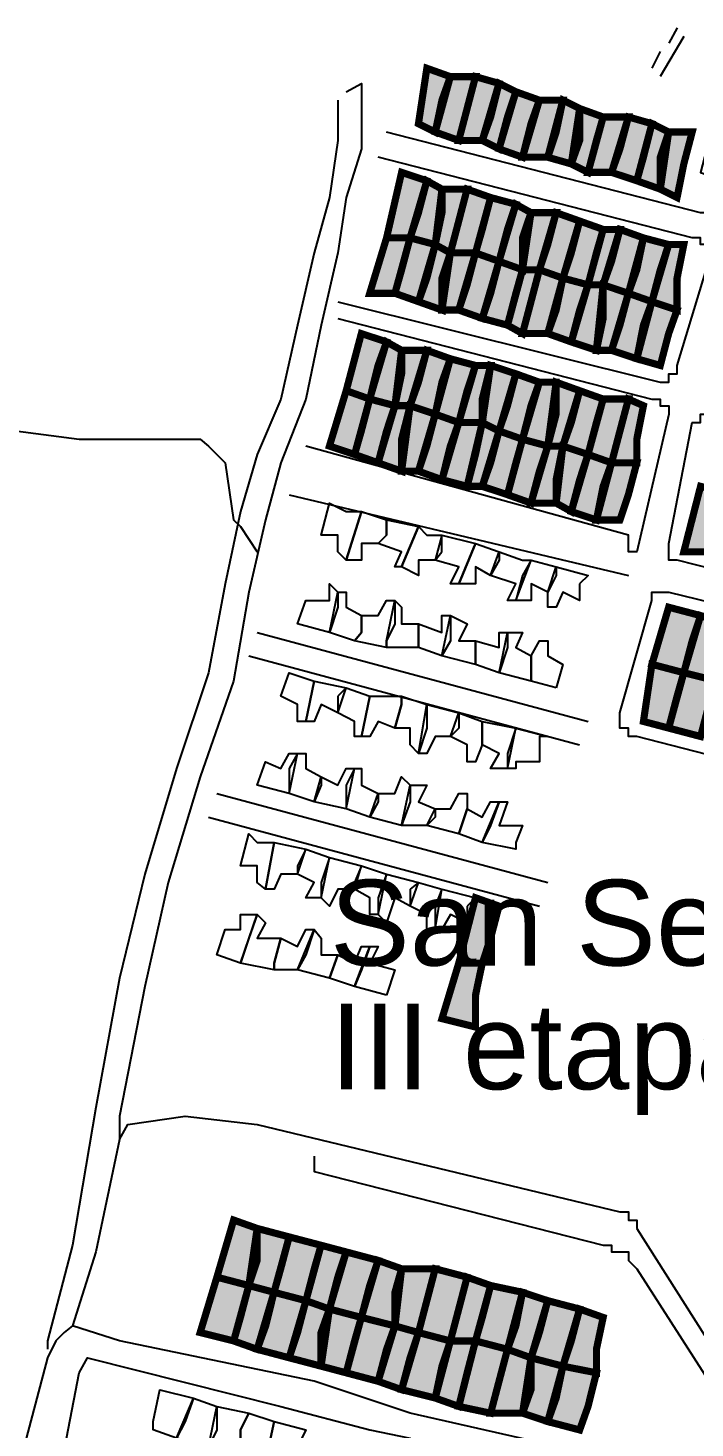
# Model space of a CAD drawing. Header units: millimetres. Extents: x -3588 to 75209, y -3737 to 38254.
# Drawn here: x 27962.2 to 28074.4, y 19218.1 to 19453.5 of the extents above; entities that cross this region are included whole.
import ezdxf

# ---------------------------------------------------------------- set-up
doc = ezdxf.new("R2010")
doc.units = ezdxf.units.MM
for name, color, linetype in [('H', 250, 'Continuous'), ('P', 253, 'Continuous'), ('T', 7, 'Continuous')]:
    doc.layers.add(name, color=color, linetype=linetype)

msp = doc.modelspace()

# ---------------------------------------------------------------- hatches: boundary and pattern name
at = {"layer": 'H', "linetype": 'Continuous'}
for points in [[(28033.525, 19445.314), (28030.692, 19435.711), (28027.875, 19437.12), (28029.284, 19446.722), (28033.525, 19445.314), (28033.525, 19445.314)], [(28037.461, 19445.314), (28034.645, 19434.591), (28030.692, 19435.711), (28033.525, 19445.314), (28037.461, 19445.314), (28037.461, 19445.314)], [(28041.414, 19443.905), (28038.886, 19434.591), (28034.645, 19434.591), (28037.461, 19445.314), (28041.414, 19443.905), (28041.414, 19443.905)], [(28044.247, 19442.481), (28041.414, 19433.167), (28038.886, 19434.591), (28041.414, 19443.905), (28044.247, 19442.481), (28044.247, 19442.481)], [(28048.2, 19441.361), (28045.655, 19431.759), (28041.414, 19433.167), (28044.247, 19442.481), (28048.2, 19441.361), (28048.2, 19441.361)], [(28052.425, 19441.361), (28049.608, 19431.759), (28045.655, 19431.759), (28048.2, 19441.361), (28052.425, 19441.361), (28052.425, 19441.361)], [(28054.97, 19439.952), (28053.849, 19430.35), (28049.608, 19431.759), (28052.425, 19441.361), (28054.97, 19439.952), (28054.97, 19439.952)], [(28059.21, 19438.528), (28056.378, 19428.942), (28053.849, 19430.35), (28054.97, 19439.952), (28059.21, 19438.528), (28059.21, 19438.528)], [(28063.163, 19438.528), (28060.619, 19428.942), (28056.378, 19428.942), (28059.21, 19438.528), (28063.163, 19438.528), (28063.163, 19438.528)], [(28067.388, 19437.12), (28064.572, 19427.806), (28060.619, 19428.942), (28063.163, 19438.528), (28067.388, 19437.12), (28067.388, 19437.12)], [(28069.933, 19435.711), (28068.525, 19426.397), (28064.572, 19427.806), (28067.388, 19437.12), (28069.933, 19435.711), (28069.933, 19435.711)], [(28074.174, 19435.711), (28071.341, 19424.989), (28068.525, 19426.397), (28069.933, 19435.711), (28074.174, 19435.711), (28074.174, 19435.711)], [(28029.284, 19427.806), (28026.739, 19418.203), (28022.514, 19418.203), (28025.331, 19428.942), (28029.284, 19427.806), (28029.284, 19427.806)], [(28032.1, 19426.397), (28030.692, 19416.795), (28026.739, 19418.203), (28029.284, 19427.806), (28032.1, 19426.397), (28032.1, 19426.397)], [(28036.053, 19426.397), (28033.525, 19415.387), (28030.692, 19416.795), (28032.1, 19426.397), (28036.053, 19426.397), (28036.053, 19426.397)], [(28040.294, 19424.989), (28037.461, 19415.387), (28033.525, 19415.387), (28036.053, 19426.397), (28040.294, 19424.989), (28040.294, 19424.989)], [(28044.247, 19423.581), (28041.414, 19414.266), (28037.461, 19415.387), (28040.294, 19424.989), (28044.247, 19423.581), (28044.247, 19423.581)], [(28047.064, 19422.156), (28045.655, 19412.842), (28041.414, 19414.266), (28044.247, 19423.581), (28047.064, 19422.156), (28047.064, 19422.156)], [(28051.017, 19422.156), (28048.2, 19412.842), (28045.655, 19412.842), (28047.064, 19422.156), (28051.017, 19422.156), (28051.017, 19422.156)], [(28054.97, 19421.036), (28052.425, 19411.434), (28048.2, 19412.842), (28051.017, 19422.156), (28054.97, 19421.036), (28054.97, 19421.036)], [(28059.21, 19419.628), (28056.378, 19410.025), (28052.425, 19411.434), (28054.97, 19421.036), (28059.21, 19419.628), (28059.21, 19419.628)], [(28061.739, 19419.628), (28059.21, 19410.025), (28056.378, 19410.025), (28059.21, 19419.628), (28061.739, 19419.628), (28061.739, 19419.628)], [(28065.98, 19418.203), (28063.163, 19408.617), (28059.21, 19410.025), (28061.739, 19419.628), (28065.98, 19418.203), (28065.98, 19418.203)], [(28026.739, 19418.203), (28023.922, 19408.617), (28019.969, 19408.617), (28022.514, 19418.203), (28026.739, 19418.203), (28026.739, 19418.203)], [(28030.692, 19416.795), (28027.875, 19407.481), (28023.922, 19408.617), (28026.739, 19418.203), (28030.692, 19416.795), (28030.692, 19416.795)], [(28033.525, 19415.387), (28032.1, 19406.073), (28027.875, 19407.481), (28030.692, 19416.795), (28033.525, 19415.387), (28033.525, 19415.387)], [(28069.933, 19416.795), (28067.388, 19407.481), (28063.163, 19408.617), (28065.98, 19418.203), (28069.933, 19416.795), (28069.933, 19416.795)], [(28072.75, 19416.795), (28071.341, 19406.073), (28067.388, 19407.481), (28069.933, 19416.795), (28072.75, 19416.795), (28072.75, 19416.795)], [(28037.461, 19415.387), (28034.645, 19406.073), (28032.1, 19406.073), (28033.525, 19415.387), (28037.461, 19415.387), (28037.461, 19415.387)], [(28041.414, 19414.266), (28038.886, 19404.664), (28034.645, 19406.073), (28037.461, 19415.387), (28041.414, 19414.266), (28041.414, 19414.266)], [(28045.655, 19412.842), (28042.839, 19403.256), (28038.886, 19404.664), (28041.414, 19414.266), (28045.655, 19412.842), (28045.655, 19412.842)], [(28048.2, 19412.842), (28045.655, 19401.832), (28042.839, 19403.256), (28045.655, 19412.842), (28048.2, 19412.842), (28048.2, 19412.842)], [(28052.425, 19411.434), (28049.608, 19401.832), (28045.655, 19401.832), (28048.2, 19412.842), (28052.425, 19411.434), (28052.425, 19411.434)], [(28056.378, 19410.025), (28053.849, 19400.711), (28049.608, 19401.832), (28052.425, 19411.434), (28056.378, 19410.025), (28056.378, 19410.025)], [(28059.21, 19410.025), (28057.786, 19399.303), (28053.849, 19400.711), (28056.378, 19410.025), (28059.21, 19410.025), (28059.21, 19410.025)], [(28063.163, 19408.617), (28060.619, 19399.303), (28057.786, 19399.303), (28059.21, 19410.025), (28063.163, 19408.617), (28063.163, 19408.617)], [(28067.388, 19407.481), (28064.572, 19397.879), (28060.619, 19399.303), (28063.163, 19408.617), (28067.388, 19407.481), (28067.388, 19407.481)], [(28071.341, 19406.073), (28068.525, 19396.47), (28064.572, 19397.879), (28067.388, 19407.481), (28071.341, 19406.073), (28071.341, 19406.073)], [(28022.514, 19400.711), (28019.969, 19391.109), (28015.728, 19392.517), (28018.561, 19401.832), (28022.514, 19400.711), (28022.514, 19400.711)], [(28025.331, 19399.303), (28023.922, 19389.701), (28019.969, 19391.109), (28022.514, 19400.711), (28025.331, 19399.303), (28025.331, 19399.303)], [(28029.284, 19399.303), (28026.739, 19389.701), (28023.922, 19389.701), (28025.331, 19399.303), (28029.284, 19399.303), (28029.284, 19399.303)], [(28033.525, 19397.879), (28030.692, 19388.292), (28026.739, 19389.701), (28029.284, 19399.303), (28033.525, 19397.879), (28033.525, 19397.879)], [(28037.461, 19396.47), (28034.645, 19387.156), (28030.692, 19388.292), (28033.525, 19397.879), (28037.461, 19396.47), (28037.461, 19396.47)], [(28040.294, 19396.47), (28038.886, 19387.156), (28034.645, 19387.156), (28037.461, 19396.47), (28040.294, 19396.47), (28040.294, 19396.47)], [(28044.247, 19395.062), (28041.414, 19385.748), (28038.886, 19387.156), (28040.294, 19396.47), (28044.247, 19395.062), (28044.247, 19395.062)], [(28048.2, 19393.942), (28045.655, 19384.34), (28041.414, 19385.748), (28044.247, 19395.062), (28048.2, 19393.942), (28048.2, 19393.942)], [(28051.017, 19393.942), (28049.608, 19382.931), (28045.655, 19384.34), (28048.2, 19393.942), (28051.017, 19393.942), (28051.017, 19393.942)], [(28054.97, 19392.517), (28052.425, 19382.931), (28049.608, 19382.931), (28051.017, 19393.942), (28054.97, 19392.517), (28054.97, 19392.517)], [(28019.969, 19391.109), (28017.137, 19381.507), (28013.2, 19382.931), (28015.728, 19392.517), (28019.969, 19391.109), (28019.969, 19391.109)], [(28023.922, 19389.701), (28021.09, 19380.387), (28017.137, 19381.507), (28019.969, 19391.109), (28023.922, 19389.701), (28023.922, 19389.701)], [(28059.21, 19391.109), (28056.378, 19381.507), (28052.425, 19382.931), (28054.97, 19392.517), (28059.21, 19391.109), (28059.21, 19391.109)], [(28063.163, 19391.109), (28060.619, 19380.387), (28056.378, 19381.507), (28059.21, 19391.109), (28063.163, 19391.109), (28063.163, 19391.109)], [(28065.98, 19389.701), (28064.572, 19380.387), (28060.619, 19380.387), (28063.163, 19391.109), (28065.98, 19389.701), (28065.98, 19389.701)], [(28026.739, 19389.701), (28025.331, 19378.978), (28021.09, 19380.387), (28023.922, 19389.701), (28026.739, 19389.701), (28026.739, 19389.701)], [(28030.692, 19388.292), (28027.875, 19378.978), (28025.331, 19378.978), (28026.739, 19389.701), (28030.692, 19388.292), (28030.692, 19388.292)], [(28034.645, 19387.156), (28032.1, 19377.554), (28027.875, 19378.978), (28030.692, 19388.292), (28034.645, 19387.156), (28034.645, 19387.156)], [(28038.886, 19387.156), (28036.053, 19376.146), (28032.1, 19377.554), (28034.645, 19387.156), (28038.886, 19387.156), (28038.886, 19387.156)], [(28041.414, 19385.748), (28038.886, 19376.146), (28036.053, 19376.146), (28038.886, 19387.156), (28041.414, 19385.748), (28041.414, 19385.748)], [(28045.655, 19384.34), (28042.839, 19374.737), (28038.886, 19376.146), (28041.414, 19385.748), (28045.655, 19384.34), (28045.655, 19384.34)], [(28049.608, 19382.931), (28047.064, 19373.617), (28042.839, 19374.737), (28045.655, 19384.34), (28049.608, 19382.931), (28049.608, 19382.931)], [(28052.425, 19382.931), (28051.017, 19373.617), (28047.064, 19373.617), (28049.608, 19382.931), (28052.425, 19382.931), (28052.425, 19382.931)], [(28056.378, 19381.507), (28053.849, 19372.193), (28051.017, 19373.617), (28052.425, 19382.931), (28056.378, 19381.507), (28056.378, 19381.507)], [(28060.619, 19380.387), (28057.786, 19370.784), (28053.849, 19372.193), (28056.378, 19381.507), (28060.619, 19380.387), (28060.619, 19380.387)], [(28064.572, 19380.387), (28061.739, 19370.784), (28057.786, 19370.784), (28060.619, 19380.387), (28064.572, 19380.387), (28064.572, 19380.387)], [(28080.944, 19374.737), (28078.111, 19365.423), (28072.75, 19365.423), (28075.294, 19376.146), (28080.944, 19374.737), (28080.944, 19374.737)], [(28075.294, 19354.413), (28072.75, 19345.098), (28067.388, 19346.507), (28069.933, 19355.821), (28075.294, 19354.413), (28075.294, 19354.413)], [(28079.535, 19353.292), (28078.111, 19343.69), (28072.75, 19345.098), (28075.294, 19354.413), (28079.535, 19353.292), (28079.535, 19353.292)], [(28072.75, 19345.098), (28069.933, 19335.496), (28065.98, 19336.905), (28067.388, 19346.507), (28072.75, 19345.098), (28072.75, 19345.098)], [(28078.111, 19343.69), (28075.294, 19334.088), (28069.933, 19335.496), (28072.75, 19345.098), (28078.111, 19343.69), (28078.111, 19343.69)], [(28041.414, 19305.857), (28038.886, 19296.255), (28034.645, 19296.255), (28037.461, 19306.994), (28041.414, 19305.857), (28041.414, 19305.857)], [(28038.886, 19296.255), (28037.461, 19285.533), (28032.1, 19286.669), (28034.645, 19296.255), (28038.886, 19296.255), (28038.886, 19296.255)], [(28000.765, 19251.669), (27999.645, 19242.067), (27993.995, 19243.475), (27996.812, 19252.789), (28000.765, 19251.669), (28000.765, 19251.669)], [(28006.414, 19250.244), (28003.598, 19240.658), (27999.645, 19242.067), (28000.765, 19251.669), (28006.414, 19250.244), (28006.414, 19250.244)], [(28011.775, 19248.836), (28008.959, 19239.234), (28003.598, 19240.658), (28006.414, 19250.244), (28011.775, 19248.836), (28011.775, 19248.836)], [(28015.728, 19247.428), (28013.2, 19238.114), (28008.959, 19239.234), (28011.775, 19248.836), (28015.728, 19247.428), (28015.728, 19247.428)], [(28021.09, 19246.019), (28018.561, 19236.705), (28013.2, 19238.114), (28015.728, 19247.428), (28021.09, 19246.019), (28021.09, 19246.019)], [(28025.331, 19244.883), (28023.922, 19235.281), (28018.561, 19236.705), (28021.09, 19246.019), (28025.331, 19244.883), (28025.331, 19244.883)], [(28030.692, 19244.883), (28027.875, 19233.873), (28023.922, 19235.281), (28025.331, 19244.883), (28030.692, 19244.883), (28030.692, 19244.883)], [(28036.053, 19243.475), (28033.525, 19232.464), (28027.875, 19233.873), (28030.692, 19244.883), (28036.053, 19243.475), (28036.053, 19243.475)], [(27999.645, 19242.067), (27996.812, 19232.464), (27991.451, 19233.873), (27993.995, 19243.475), (27999.645, 19242.067), (27999.645, 19242.067)], [(28003.598, 19240.658), (28000.765, 19231.344), (27996.812, 19232.464), (27999.645, 19242.067), (28003.598, 19240.658), (28003.598, 19240.658)], [(28040.294, 19242.067), (28037.461, 19232.464), (28033.525, 19232.464), (28036.053, 19243.475), (28040.294, 19242.067), (28040.294, 19242.067)], [(28045.655, 19240.658), (28042.839, 19231.344), (28037.461, 19232.464), (28040.294, 19242.067), (28045.655, 19240.658), (28045.655, 19240.658)], [(28008.959, 19239.234), (28006.414, 19229.92), (28000.765, 19231.344), (28003.598, 19240.658), (28008.959, 19239.234), (28008.959, 19239.234)], [(28049.608, 19239.234), (28047.064, 19229.92), (28042.839, 19231.344), (28045.655, 19240.658), (28049.608, 19239.234), (28049.608, 19239.234)], [(28013.2, 19238.114), (28011.775, 19228.511), (28006.414, 19229.92), (28008.959, 19239.234), (28013.2, 19238.114), (28013.2, 19238.114)], [(28018.561, 19236.705), (28015.728, 19227.103), (28011.775, 19228.511), (28013.2, 19238.114), (28018.561, 19236.705), (28018.561, 19236.705)], [(28054.97, 19238.114), (28052.425, 19228.511), (28047.064, 19229.92), (28049.608, 19239.234), (28054.97, 19238.114), (28054.97, 19238.114)], [(28059.21, 19236.705), (28057.786, 19227.103), (28052.425, 19228.511), (28054.97, 19238.114), (28059.21, 19236.705), (28059.21, 19236.705)], [(28023.922, 19235.281), (28021.09, 19225.695), (28015.728, 19227.103), (28018.561, 19236.705), (28023.922, 19235.281), (28023.922, 19235.281)], [(28027.875, 19233.873), (28025.331, 19224.558), (28021.09, 19225.695), (28023.922, 19235.281), (28027.875, 19233.873), (28027.875, 19233.873)], [(28033.525, 19232.464), (28030.692, 19223.15), (28025.331, 19224.558), (28027.875, 19233.873), (28033.525, 19232.464), (28033.525, 19232.464)], [(28037.461, 19232.464), (28034.645, 19221.742), (28030.692, 19223.15), (28033.525, 19232.464), (28037.461, 19232.464), (28037.461, 19232.464)], [(28042.839, 19231.344), (28040.294, 19220.333), (28034.645, 19221.742), (28037.461, 19232.464), (28042.839, 19231.344), (28042.839, 19231.344)], [(28047.064, 19229.92), (28045.655, 19220.333), (28040.294, 19220.333), (28042.839, 19231.344), (28047.064, 19229.92), (28047.064, 19229.92)], [(28052.425, 19228.511), (28049.608, 19218.909), (28045.655, 19220.333), (28047.064, 19229.92), (28052.425, 19228.511), (28052.425, 19228.511)], [(28057.786, 19227.103), (28054.97, 19217.789), (28049.608, 19218.909), (28052.425, 19228.511), (28057.786, 19227.103), (28057.786, 19227.103)]]:
    msp.add_hatch(color=256, dxfattribs=at).paths.add_polyline_path(points)

# ---------------------------------------------------------------- linework, layer by layer
at = {"layer": 'P'}
for points in [[(28072.478, 19452.083), (28068.525, 19445.314)], [(28071.341, 19453.492), (28069.933, 19450.963)], [(28068.525, 19449.539), (28067.116, 19446.722)], [(28015.728, 19442.769), (28018.273, 19444.177), (28018.273, 19439.952), (28018.273, 19433.167), (28015.728, 19424.989), (28014.32, 19415.675), (28011.503, 19403.528), (28008.959, 19391.109), (28004.718, 19380.387), (28002.189, 19370.784), (27999.357, 19358.654), (27996.812, 19343.69), (27991.179, 19327.59), (27985.817, 19309.81), (27981.865, 19292.318), (27977.624, 19270.569), (27977.624, 19266.616)], [(28014.32, 19441.361), (28014.32, 19439.952), (28014.32, 19434.591), (28012.912, 19424.989), (28010.367, 19415.675), (28007.551, 19403.528), (28004.718, 19391.109), (28000.765, 19381.795), (27997.948, 19372.193), (27995.404, 19360.062), (27992.587, 19345.098), (27987.226, 19329.015), (27981.865, 19311.219), (27977.624, 19293.727), (27973.671, 19271.993), (27969.718, 19248.836), (27965.493, 19232.752), (27965.493, 19231.344)], [(28076.703, 19434.591), (28075.294, 19429.214), (28079.247, 19427.806), (28079.247, 19424.989), (28079.247, 19423.853), (28078.111, 19423.853), (28078.111, 19422.444), (28076.703, 19422.444), (28075.294, 19422.444), (28022.514, 19436)], [(28014.32, 19407.481), (28068.525, 19393.942), (28069.933, 19393.942), (28069.933, 19395.35), (28071.341, 19395.35), (28071.341, 19396.758), (28076.703, 19414.266), (28076.703, 19415.675), (28076.703, 19417.083), (28075.294, 19417.083), (28075.294, 19418.203), (28073.886, 19418.203), (28021.09, 19431.759)], [(28014.32, 19404.664), (28067.116, 19391.109), (28068.525, 19391.109), (28068.525, 19389.989), (28069.933, 19389.989), (28069.933, 19388.565), (28064.572, 19365.423), (28063.163, 19365.423), (28063.163, 19366.831), (28063.163, 19368.24), (28008.959, 19383.203)], [(28183.687, 19335.784), (28182.279, 19335.784), (28071.341, 19364.015), (28069.933, 19364.015), (28069.933, 19365.423), (28069.933, 19366.831), (28073.886, 19387.156), (28075.294, 19387.156), (28075.294, 19388.565), (28076.703, 19388.565), (28078.111, 19388.565), (28189.065, 19361.47), (28189.065, 19360.062), (28190.473, 19360.062), (28191.881, 19358.654), (28191.881, 19357.229), (28186.52, 19338.329), (28186.52, 19336.905), (28185.112, 19336.905), (28185.112, 19335.784), (28183.687, 19335.784)], [(27947.985, 19387.156), (27960.116, 19385.748), (27970.854, 19384.34), (27991.179, 19384.34), (27992.587, 19383.203), (27995.404, 19380.387), (27996.812, 19370.784), (27997.948, 19369.664), (28000.765, 19365.423)], [(28006.142, 19375.025), (28063.163, 19361.47)], [(28015.728, 19372.193), (28018.273, 19372.193), (28015.728, 19364.015), (28014.32, 19365.423), (28014.32, 19368.24), (28011.503, 19368.24), (28012.912, 19373.617), (28015.728, 19372.193)], [(28022.514, 19368.24), (28021.09, 19366.831), (28018.273, 19366.831), (28018.273, 19364.015), (28015.728, 19364.015), (28018.273, 19372.193), (28022.514, 19370.784), (28022.514, 19368.24)], [(28022.514, 19368.24), (28022.514, 19370.784), (28027.875, 19369.664), (28025.043, 19362.879), (28023.922, 19362.879), (28025.043, 19365.423), (28021.09, 19366.831), (28022.514, 19368.24)], [(28029.284, 19368.24), (28031.828, 19368.24), (28030.692, 19364.015), (28027.875, 19364.015), (28027.875, 19361.47), (28025.043, 19362.879), (28027.875, 19369.664), (28029.284, 19368.24)], [(28031.828, 19365.423), (28031.828, 19368.24), (28037.461, 19366.831), (28034.645, 19360.062), (28033.236, 19360.062), (28034.645, 19362.879), (28030.692, 19364.015), (28031.828, 19365.423)], [(28041.414, 19364.015), (28040.006, 19361.47), (28037.461, 19362.879), (28037.461, 19360.062), (28034.645, 19360.062), (28037.461, 19366.831), (28041.414, 19365.423), (28041.414, 19364.015)], [(28045.367, 19361.47), (28044.247, 19357.229), (28042.839, 19357.229), (28044.247, 19360.062), (28040.006, 19361.47), (28041.414, 19365.423), (28045.367, 19364.015), (28046.792, 19364.015), (28045.367, 19361.47)], [(28051.017, 19361.47), (28049.608, 19358.654), (28046.792, 19360.062), (28046.792, 19357.229), (28044.247, 19357.229), (28046.792, 19364.015), (28051.017, 19362.879), (28051.017, 19361.47)], [(28054.97, 19360.062), (28054.97, 19357.229), (28052.153, 19358.654), (28051.017, 19356.109), (28049.608, 19356.109), (28049.608, 19358.654), (28051.017, 19362.879), (28056.378, 19361.47), (28054.97, 19360.062)], [(28014.32, 19356.109), (28012.912, 19351.868), (28007.551, 19353.292), (28008.959, 19357.229), (28012.912, 19357.229), (28012.912, 19360.062), (28014.32, 19358.654), (28014.32, 19356.109)], [(28017.137, 19350.46), (28012.912, 19351.868), (28014.32, 19358.654), (28015.728, 19358.654), (28015.728, 19356.109), (28018.273, 19354.701), (28018.273, 19351.868), (28017.137, 19350.46)], [(28125.546, 19345.098), (28180.871, 19330.135), (28182.279, 19330.135), (28183.687, 19330.135), (28183.687, 19329.015), (28183.687, 19327.59), (28179.734, 19308.69), (28178.326, 19308.69), (28178.326, 19307.266), (28176.918, 19307.266), (28176.918, 19305.857), (28175.509, 19305.857), (28064.572, 19334.376), (28063.163, 19334.376), (28063.163, 19335.784), (28061.739, 19335.784), (28061.739, 19336.905), (28061.739, 19338.329), (28067.116, 19357.229), (28067.116, 19358.654), (28068.525, 19358.654), (28069.933, 19358.654), (28125.546, 19345.098)], [(28023.922, 19353.292), (28022.514, 19350.46), (28022.514, 19349.339), (28017.137, 19350.46), (28018.273, 19351.868), (28018.273, 19354.701), (28021.09, 19354.701), (28022.514, 19357.229), (28023.922, 19357.229), (28023.922, 19353.292)], [(28027.875, 19349.339), (28022.514, 19349.339), (28022.514, 19350.46), (28023.922, 19357.229), (28025.043, 19356.109), (28025.043, 19353.292), (28027.875, 19353.292), (28027.875, 19349.339)], [(28033.236, 19350.46), (28031.828, 19347.915), (28027.875, 19349.339), (28027.875, 19353.292), (28031.828, 19351.868), (28031.828, 19354.701), (28033.236, 19354.701), (28033.236, 19350.46)], [(28037.461, 19346.507), (28031.828, 19347.915), (28033.236, 19354.701), (28036.053, 19353.292), (28034.645, 19350.46), (28037.461, 19350.46), (28037.461, 19346.507)], [(28000.765, 19351.868), (28056.378, 19336.905)], [(28042.839, 19349.339), (28041.414, 19345.098), (28037.461, 19346.507), (28037.461, 19350.46), (28041.414, 19349.339), (28041.414, 19351.868), (28042.839, 19351.868), (28042.839, 19349.339)], [(28046.792, 19343.69), (28041.414, 19345.098), (28042.839, 19351.868), (28045.367, 19351.868), (28044.247, 19349.339), (28046.792, 19347.915), (28046.792, 19343.69)], [(28051.017, 19342.554), (28046.792, 19343.69), (28046.792, 19347.915), (28048.2, 19350.46), (28049.608, 19350.46), (28049.608, 19347.915), (28052.153, 19346.507), (28051.017, 19342.554)], [(27999.357, 19347.915), (28054.97, 19332.968)], [(28010.367, 19343.69), (28008.959, 19336.905), (28007.551, 19336.905), (28007.551, 19339.737), (28004.718, 19341.146), (28006.142, 19345.098), (28010.367, 19343.69)], [(28014.32, 19341.146), (28014.32, 19338.329), (28011.503, 19339.737), (28010.367, 19336.905), (28008.959, 19336.905), (28010.367, 19343.69), (28015.728, 19342.554), (28014.32, 19341.146)], [(28019.681, 19341.146), (28018.273, 19334.376), (28017.137, 19334.376), (28017.137, 19336.905), (28014.32, 19338.329), (28015.728, 19342.554), (28019.681, 19341.146)], [(28025.043, 19339.737), (28023.922, 19335.784), (28021.09, 19336.905), (28019.681, 19334.376), (28018.273, 19334.376), (28019.681, 19341.146), (28025.043, 19341.146), (28025.043, 19339.737)], [(28029.284, 19335.784), (28027.875, 19331.543), (28026.467, 19332.968), (28026.467, 19335.784), (28023.922, 19335.784), (28025.043, 19339.737), (28025.043, 19341.146), (28029.284, 19339.737), (28029.284, 19335.784)], [(28034.645, 19335.784), (28033.236, 19334.376), (28030.692, 19334.376), (28029.284, 19331.543), (28027.875, 19331.543), (28029.284, 19339.737), (28034.645, 19338.329), (28034.645, 19335.784)], [(28038.598, 19332.968), (28037.461, 19330.135), (28036.053, 19330.135), (28036.053, 19332.968), (28033.236, 19334.376), (28034.645, 19338.329), (28038.598, 19336.905), (28038.598, 19332.968)], [(28042.839, 19331.543), (28042.839, 19329.015), (28040.006, 19329.015), (28041.414, 19331.543), (28038.598, 19332.968), (28038.598, 19336.905), (28044.247, 19335.784), (28042.839, 19331.543)], [(28048.2, 19332.968), (28048.2, 19330.135), (28044.247, 19330.135), (28044.247, 19329.015), (28042.839, 19329.015), (28044.247, 19335.784), (28049.608, 19334.376), (28048.2, 19334.376), (28048.2, 19332.968)], [(28006.142, 19329.015), (28006.142, 19324.774), (28000.765, 19326.182), (28002.189, 19330.135), (28004.718, 19329.015), (28006.142, 19331.543), (28007.551, 19331.543), (28006.142, 19329.015)], [(28011.503, 19326.182), (28010.367, 19323.365), (28006.142, 19324.774), (28007.551, 19331.543), (28008.959, 19331.543), (28008.959, 19329.015), (28011.503, 19327.59), (28011.503, 19326.182)], [(28015.728, 19326.182), (28015.728, 19322.229), (28010.367, 19323.365), (28011.503, 19327.59), (28014.32, 19326.182), (28015.728, 19329.015), (28017.137, 19329.015), (28015.728, 19326.182)], [(28021.09, 19323.365), (28019.681, 19320.821), (28015.728, 19322.229), (28017.137, 19329.015), (28018.273, 19329.015), (28018.273, 19326.182), (28021.09, 19324.774), (28021.09, 19323.365)], [(28026.467, 19323.365), (28025.043, 19319.412), (28019.681, 19320.821), (28021.09, 19324.774), (28023.922, 19324.774), (28025.043, 19327.59), (28026.467, 19326.182), (28026.467, 19323.365)], [(27993.995, 19324.774), (28049.608, 19309.81)], [(28030.692, 19320.821), (28029.284, 19319.412), (28025.043, 19319.412), (28026.467, 19326.182), (28029.284, 19326.182), (28027.875, 19323.365), (28030.692, 19322.229), (28030.692, 19320.821)], [(28036.053, 19323.365), (28036.053, 19322.229), (28034.645, 19318.004), (28029.284, 19319.412), (28030.692, 19322.229), (28033.236, 19322.229), (28034.645, 19324.774), (28036.053, 19324.774), (28036.053, 19323.365)], [(28040.006, 19319.412), (28038.598, 19316.58), (28034.645, 19318.004), (28036.053, 19322.229), (28038.598, 19320.821), (28040.006, 19323.365), (28041.414, 19323.365), (28040.006, 19319.412)], [(28044.247, 19316.58), (28044.247, 19315.46), (28038.598, 19316.58), (28041.414, 19323.365), (28042.839, 19323.365), (28041.414, 19319.412), (28045.367, 19319.412), (28044.247, 19316.58)], [(27992.587, 19320.821), (28048.2, 19305.857)], [(28000.765, 19316.58), (28003.598, 19316.58), (28002.189, 19308.69), (28000.765, 19309.81), (28000.765, 19312.643), (27997.948, 19312.643), (27999.357, 19318.004), (28000.765, 19316.58)], [(28007.551, 19312.643), (28007.551, 19311.219), (28004.718, 19311.219), (28003.598, 19308.69), (28002.189, 19308.69), (28003.598, 19316.58), (28008.959, 19315.46), (28007.551, 19312.643)], [(28011.503, 19309.81), (28011.503, 19307.266), (28008.959, 19307.266), (28010.367, 19309.81), (28007.551, 19311.219), (28008.959, 19315.46), (28012.912, 19314.051), (28011.503, 19309.81)], [(28017.137, 19309.81), (28017.137, 19308.69), (28014.32, 19308.69), (28012.912, 19305.857), (28011.503, 19307.266), (28012.912, 19314.051), (28018.273, 19312.643), (28017.137, 19309.81)], [(28021.09, 19307.266), (28021.09, 19304.449), (28019.681, 19304.449), (28019.681, 19307.266), (28017.137, 19308.69), (28018.273, 19312.643), (28022.514, 19311.219), (28021.09, 19307.266)], [(28026.467, 19308.69), (28026.467, 19305.857), (28023.922, 19307.266), (28022.514, 19303.041), (28021.09, 19304.449), (28022.514, 19311.219), (28027.875, 19309.81), (28026.467, 19308.69)], [(28030.692, 19305.857), (28030.692, 19301.904), (28029.284, 19301.904), (28029.284, 19304.449), (28026.467, 19305.857), (28027.875, 19309.81), (28031.828, 19308.69), (28030.692, 19305.857)], [(28036.053, 19305.857), (28036.053, 19303.041), (28033.236, 19304.449), (28031.828, 19301.904), (28030.692, 19301.904), (28031.828, 19308.69), (28037.461, 19307.266), (28036.053, 19305.857)], [(27999.357, 19300.496), (27997.948, 19296.255), (27993.995, 19297.679), (27995.404, 19301.904), (27997.948, 19301.904), (27997.948, 19304.449), (28000.765, 19304.449), (27999.357, 19300.496)], [(28003.598, 19296.255), (28003.598, 19295.135), (27997.948, 19296.255), (28000.765, 19304.449), (28002.189, 19303.041), (28000.765, 19300.496), (28004.718, 19300.496), (28003.598, 19296.255)], [(28008.959, 19297.679), (28007.551, 19295.135), (28003.598, 19295.135), (28003.598, 19296.255), (28004.718, 19300.496), (28007.551, 19299.088), (28008.959, 19301.904), (28010.367, 19301.904), (28008.959, 19297.679)], [(28012.912, 19293.727), (28007.551, 19295.135), (28010.367, 19301.904), (28011.503, 19300.496), (28011.503, 19297.679), (28014.32, 19297.679), (28012.912, 19293.727)], [(28018.273, 19295.135), (28017.137, 19292.318), (28012.912, 19293.727), (28014.32, 19297.679), (28017.137, 19296.255), (28018.273, 19299.088), (28019.681, 19299.088), (28018.273, 19295.135)], [(28022.514, 19290.894), (28017.137, 19292.318), (28019.681, 19299.088), (28021.09, 19299.088), (28019.681, 19296.255), (28023.922, 19295.135), (28022.514, 19290.894)], [(27977.624, 19266.616), (27979.032, 19269.161), (27988.634, 19270.569), (28000.765, 19269.161), (28061.739, 19254.485), (28063.163, 19254.485), (28063.163, 19253.077), (28064.572, 19253.077), (28064.572, 19251.669), (28079.247, 19228.511)], [(27977.624, 19266.616), (27979.032, 19269.161), (27988.634, 19270.569), (28000.765, 19269.161), (28061.739, 19254.485), (28063.163, 19254.485), (28063.163, 19253.077), (28064.572, 19253.077), (28064.572, 19251.669), (28079.247, 19228.511)], [(27977.624, 19266.616), (27973.671, 19247.716), (27969.718, 19235.281)], [(28010.367, 19263.8), (28010.367, 19261.255), (28058.922, 19248.836), (28060.331, 19248.836), (28060.331, 19247.716), (28061.739, 19247.716), (28063.163, 19247.716), (28063.163, 19246.291), (28064.572, 19244.883), (28088.849, 19207.066)], [(28088.849, 19205.642), (28084.896, 19207.066), (28073.886, 19209.595), (28056.378, 19213.836), (28026.467, 19220.606), (28010.367, 19225.967), (27977.624, 19232.752), (27969.718, 19235.281), (27968.309, 19234.161), (27966.901, 19232.752), (27965.493, 19229.92), (27960.116, 19209.595), (27954.754, 19189.27), (27946.576, 19152.862), (27942.623, 19136.49), (27938.382, 19121.527), (27936.974, 19114.757), (27934.43, 19104.018), (27933.021, 19099.794)], [(28019.681, 19193.511), (27995.404, 19198.872), (27968.309, 19205.642), (27966.901, 19205.642), (27966.901, 19207.066), (27970.854, 19227.391), (27972.262, 19229.92), (28004.718, 19221.742), (28019.681, 19217.789), (28026.467, 19216.381), (28027.875, 19214.956), (28022.514, 19194.632), (28022.514, 19193.511), (28021.09, 19193.511), (28019.681, 19193.511)], [(27988.634, 19219.197), (27987.226, 19216.381), (27983.273, 19217.789), (27983.273, 19219.197), (27984.393, 19224.558), (27990.042, 19223.15), (27988.634, 19219.197)], [(27993.995, 19217.789), (27992.587, 19214.956), (27987.226, 19216.381), (27990.042, 19223.15), (27993.995, 19221.742), (27993.995, 19217.789)], [(27997.948, 19217.789), (27997.948, 19213.836), (27992.587, 19214.956), (27993.995, 19221.742), (27999.357, 19220.606), (27997.948, 19217.789)], [(27997.948, 19217.789), (27999.357, 19220.606), (28003.598, 19219.197), (28002.189, 19212.428), (27997.948, 19213.836), (27997.948, 19217.789)], [(28007.551, 19214.956), (28007.551, 19211.019), (28002.189, 19212.428), (28003.598, 19219.197), (28008.959, 19217.789), (28007.551, 19214.956)]]:
    msp.add_lwpolyline(points, dxfattribs=at)
at = {"layer": 'P', "const_width": 1.2}
for points in [[(28031.828, 19441.361), (28030.692, 19436), (28027.875, 19437.408), (28029.284, 19446.722), (28033.236, 19445.314), (28031.828, 19441.361)], [(28036.053, 19439.952), (28034.645, 19434.591), (28030.692, 19436), (28033.236, 19445.314), (28037.461, 19445.314), (28036.053, 19439.952)], [(28040.006, 19438.528), (28038.598, 19434.591), (28034.645, 19434.591), (28037.461, 19445.314), (28041.414, 19444.177), (28040.006, 19438.528)], [(28042.839, 19438.528), (28041.414, 19433.167), (28038.598, 19434.591), (28041.414, 19444.177), (28044.247, 19442.769), (28042.839, 19438.528)], [(28046.792, 19437.408), (28045.367, 19431.759), (28041.414, 19433.167), (28044.247, 19442.769), (28048.2, 19441.361), (28046.792, 19437.408)], [(28054.97, 19434.591), (28053.561, 19430.638), (28049.608, 19431.759), (28052.153, 19441.361), (28054.97, 19439.952), (28054.97, 19434.591)], [(28051.017, 19436), (28049.608, 19431.759), (28045.367, 19431.759), (28048.2, 19441.361), (28052.153, 19441.361), (28051.017, 19436)], [(28057.786, 19434.591), (28056.378, 19429.214), (28053.561, 19430.638), (28054.97, 19439.952), (28058.922, 19438.528), (28057.786, 19434.591)], [(28061.739, 19433.167), (28060.331, 19429.214), (28056.378, 19429.214), (28058.922, 19438.528), (28063.163, 19438.528), (28061.739, 19433.167)], [(28065.692, 19431.759), (28064.572, 19427.806), (28060.331, 19429.214), (28063.163, 19438.528), (28067.116, 19437.408), (28065.692, 19431.759)], [(28068.525, 19431.759), (28068.525, 19426.397), (28064.572, 19427.806), (28067.116, 19437.408), (28069.933, 19436), (28068.525, 19431.759)], [(28072.478, 19430.638), (28071.341, 19424.989), (28068.525, 19426.397), (28069.933, 19436), (28073.886, 19436), (28072.478, 19430.638)], [(28027.875, 19422.444), (28026.467, 19418.203), (28022.514, 19418.203), (28025.043, 19429.214), (28029.284, 19427.806), (28027.875, 19422.444)], [(28031.828, 19422.444), (28030.692, 19417.083), (28026.467, 19418.203), (28029.284, 19427.806), (28031.828, 19426.397), (28031.828, 19422.444)], [(28034.645, 19421.036), (28033.236, 19415.675), (28030.692, 19417.083), (28031.828, 19426.397), (28036.053, 19426.397), (28034.645, 19421.036)], [(28038.598, 19419.628), (28037.461, 19415.675), (28033.236, 19415.675), (28036.053, 19426.397), (28040.006, 19424.989), (28038.598, 19419.628)], [(28042.839, 19419.628), (28041.414, 19414.266), (28037.461, 19415.675), (28040.006, 19424.989), (28044.247, 19423.853), (28042.839, 19419.628)], [(28045.367, 19418.203), (28045.367, 19412.842), (28041.414, 19414.266), (28044.247, 19423.853), (28046.792, 19422.444), (28045.367, 19418.203)], [(28053.561, 19415.675), (28052.153, 19411.434), (28048.2, 19412.842), (28051.017, 19422.444), (28054.97, 19421.036), (28053.561, 19415.675)], [(28049.608, 19417.083), (28048.2, 19412.842), (28045.367, 19412.842), (28046.792, 19422.444), (28051.017, 19422.444), (28049.608, 19417.083)], [(28057.786, 19415.675), (28056.378, 19410.314), (28052.153, 19411.434), (28054.97, 19421.036), (28058.922, 19419.628), (28057.786, 19415.675)], [(28025.043, 19412.842), (28023.922, 19408.889), (28019.681, 19408.889), (28022.514, 19418.203), (28026.467, 19418.203), (28025.043, 19412.842)], [(28029.284, 19411.434), (28027.875, 19407.481), (28023.922, 19408.889), (28026.467, 19418.203), (28030.692, 19417.083), (28029.284, 19411.434)], [(28060.331, 19414.266), (28058.922, 19410.314), (28056.378, 19410.314), (28058.922, 19419.628), (28061.739, 19419.628), (28060.331, 19414.266)], [(28064.572, 19412.842), (28063.163, 19408.889), (28058.922, 19410.314), (28061.739, 19419.628), (28065.692, 19418.203), (28064.572, 19412.842)], [(28068.525, 19412.842), (28067.116, 19407.481), (28063.163, 19408.889), (28065.692, 19418.203), (28069.933, 19417.083), (28068.525, 19412.842)], [(28031.828, 19411.434), (28031.828, 19406.073), (28027.875, 19407.481), (28030.692, 19417.083), (28033.236, 19415.675), (28031.828, 19411.434)], [(28036.053, 19410.314), (28034.645, 19406.073), (28031.828, 19406.073), (28033.236, 19415.675), (28037.461, 19415.675), (28036.053, 19410.314)], [(28040.006, 19408.889), (28038.598, 19404.664), (28034.645, 19406.073), (28037.461, 19415.675), (28041.414, 19414.266), (28040.006, 19408.889)], [(28071.341, 19411.434), (28071.341, 19406.073), (28067.116, 19407.481), (28069.933, 19417.083), (28072.478, 19417.083), (28071.341, 19411.434)], [(28044.247, 19408.889), (28042.839, 19403.528), (28038.598, 19404.664), (28041.414, 19414.266), (28045.367, 19412.842), (28044.247, 19408.889)], [(28046.792, 19407.481), (28045.367, 19402.12), (28042.839, 19403.528), (28045.367, 19412.842), (28048.2, 19412.842), (28046.792, 19407.481)], [(28051.017, 19406.073), (28049.608, 19402.12), (28045.367, 19402.12), (28048.2, 19412.842), (28052.153, 19411.434), (28051.017, 19406.073)], [(28054.97, 19406.073), (28053.561, 19400.711), (28049.608, 19402.12), (28052.153, 19411.434), (28056.378, 19410.314), (28054.97, 19406.073)], [(28058.922, 19404.664), (28057.786, 19399.303), (28053.561, 19400.711), (28056.378, 19410.314), (28058.922, 19410.314), (28058.922, 19404.664)], [(28061.739, 19403.528), (28060.331, 19399.303), (28057.786, 19399.303), (28058.922, 19410.314), (28063.163, 19408.889), (28061.739, 19403.528)], [(28065.692, 19403.528), (28064.572, 19397.879), (28060.331, 19399.303), (28063.163, 19408.889), (28067.116, 19407.481), (28065.692, 19403.528)], [(28069.933, 19402.12), (28068.525, 19396.758), (28064.572, 19397.879), (28067.116, 19407.481), (28071.341, 19406.073), (28069.933, 19402.12)], [(28021.09, 19396.758), (28019.681, 19391.109), (28015.728, 19392.517), (28018.273, 19402.12), (28022.514, 19400.711), (28021.09, 19396.758)], [(28025.043, 19395.35), (28023.922, 19389.989), (28019.681, 19391.109), (28022.514, 19400.711), (28025.043, 19399.303), (28025.043, 19395.35)], [(28027.875, 19393.942), (28026.467, 19389.989), (28023.922, 19389.989), (28025.043, 19399.303), (28029.284, 19399.303), (28027.875, 19393.942)], [(28031.828, 19393.942), (28030.692, 19388.565), (28026.467, 19389.989), (28029.284, 19399.303), (28033.236, 19397.879), (28031.828, 19393.942)], [(28036.053, 19392.517), (28034.645, 19387.156), (28030.692, 19388.565), (28033.236, 19397.879), (28037.461, 19396.758), (28036.053, 19392.517)], [(28038.598, 19391.109), (28038.598, 19387.156), (28034.645, 19387.156), (28037.461, 19396.758), (28040.006, 19396.758), (28038.598, 19391.109)], [(28042.839, 19389.989), (28041.414, 19385.748), (28038.598, 19387.156), (28040.006, 19396.758), (28044.247, 19395.35), (28042.839, 19389.989)], [(28046.792, 19389.989), (28045.367, 19384.34), (28041.414, 19385.748), (28044.247, 19395.35), (28048.2, 19393.942), (28046.792, 19389.989)], [(28018.273, 19385.748), (28017.137, 19381.795), (28012.912, 19383.203), (28015.728, 19392.517), (28019.681, 19391.109), (28018.273, 19385.748)], [(28051.017, 19388.565), (28049.608, 19383.203), (28045.367, 19384.34), (28048.2, 19393.942), (28051.017, 19393.942), (28051.017, 19388.565)], [(28053.561, 19387.156), (28052.153, 19383.203), (28049.608, 19383.203), (28051.017, 19393.942), (28054.97, 19392.517), (28053.561, 19387.156)], [(28057.786, 19387.156), (28056.378, 19381.795), (28052.153, 19383.203), (28054.97, 19392.517), (28058.922, 19391.109), (28057.786, 19387.156)], [(28022.514, 19385.748), (28021.09, 19380.387), (28017.137, 19381.795), (28019.681, 19391.109), (28023.922, 19389.989), (28022.514, 19385.748)], [(28025.043, 19384.34), (28025.043, 19378.978), (28021.09, 19380.387), (28023.922, 19389.989), (28026.467, 19389.989), (28025.043, 19384.34)], [(28029.284, 19383.203), (28027.875, 19378.978), (28025.043, 19378.978), (28026.467, 19389.989), (28030.692, 19388.565), (28029.284, 19383.203)], [(28061.739, 19385.748), (28060.331, 19380.387), (28056.378, 19381.795), (28058.922, 19391.109), (28063.163, 19391.109), (28061.739, 19385.748)], [(28064.572, 19384.34), (28064.572, 19380.387), (28060.331, 19380.387), (28063.163, 19391.109), (28065.692, 19389.989), (28064.572, 19384.34)], [(28033.236, 19383.203), (28031.828, 19377.554), (28027.875, 19378.978), (28030.692, 19388.565), (28034.645, 19387.156), (28033.236, 19383.203)], [(28040.006, 19380.387), (28038.598, 19376.434), (28036.053, 19376.434), (28038.598, 19387.156), (28041.414, 19385.748), (28040.006, 19380.387)], [(28037.461, 19381.795), (28036.053, 19376.434), (28031.828, 19377.554), (28034.645, 19387.156), (28038.598, 19387.156), (28037.461, 19381.795)], [(28044.247, 19380.387), (28042.839, 19375.025), (28038.598, 19376.434), (28041.414, 19385.748), (28045.367, 19384.34), (28044.247, 19380.387)], [(28048.2, 19378.978), (28046.792, 19373.617), (28042.839, 19375.025), (28045.367, 19384.34), (28049.608, 19383.203), (28048.2, 19378.978)], [(28051.017, 19377.554), (28051.017, 19373.617), (28046.792, 19373.617), (28049.608, 19383.203), (28052.153, 19383.203), (28051.017, 19377.554)], [(28054.97, 19377.554), (28053.561, 19372.193), (28051.017, 19373.617), (28052.153, 19383.203), (28056.378, 19381.795), (28054.97, 19377.554)], [(28058.922, 19376.434), (28057.786, 19370.784), (28053.561, 19372.193), (28056.378, 19381.795), (28060.331, 19380.387), (28058.922, 19376.434)], [(28063.163, 19375.025), (28061.739, 19370.784), (28057.786, 19370.784), (28060.331, 19380.387), (28064.572, 19380.387), (28063.163, 19375.025)], [(28079.247, 19369.664), (28078.111, 19365.423), (28072.478, 19365.423), (28075.294, 19376.434), (28080.655, 19375.025), (28079.247, 19369.664)], [(28073.886, 19350.46), (28072.478, 19345.098), (28067.116, 19346.507), (28069.933, 19356.109), (28075.294, 19354.701), (28073.886, 19350.46)], [(28079.247, 19349.339), (28078.111, 19343.69), (28072.478, 19345.098), (28075.294, 19354.701), (28079.247, 19353.292), (28079.247, 19349.339)], [(28071.341, 19341.146), (28069.933, 19335.784), (28065.692, 19336.905), (28067.116, 19346.507), (28072.478, 19345.098), (28071.341, 19341.146)], [(28076.703, 19339.737), (28075.294, 19334.376), (28069.933, 19335.784), (28072.478, 19345.098), (28078.111, 19343.69), (28076.703, 19339.737)], [(28040.006, 19300.496), (28038.598, 19296.255), (28034.645, 19296.255), (28037.461, 19307.266), (28041.414, 19305.857), (28040.006, 19300.496)], [(28037.461, 19290.894), (28037.461, 19285.533), (28031.828, 19286.941), (28034.645, 19296.255), (28038.598, 19296.255), (28037.461, 19290.894)], [(28000.765, 19246.291), (27999.357, 19242.067), (27993.995, 19243.475), (27996.812, 19253.077), (28000.765, 19251.669), (28000.765, 19246.291)], [(28004.718, 19244.883), (28003.598, 19240.93), (27999.357, 19242.067), (28000.765, 19251.669), (28006.142, 19250.244), (28004.718, 19244.883)], [(28010.367, 19244.883), (28008.959, 19239.522), (28003.598, 19240.93), (28006.142, 19250.244), (28011.503, 19248.836), (28010.367, 19244.883)], [(28014.32, 19243.475), (28012.912, 19238.114), (28008.959, 19239.522), (28011.503, 19248.836), (28015.728, 19247.716), (28014.32, 19243.475)], [(28019.681, 19242.067), (28018.273, 19236.705), (28012.912, 19238.114), (28015.728, 19247.716), (28021.09, 19246.291), (28019.681, 19242.067)], [(28023.922, 19240.93), (28023.922, 19235.281), (28018.273, 19236.705), (28021.09, 19246.291), (28025.043, 19244.883), (28023.922, 19240.93)], [(28029.284, 19239.522), (28027.875, 19234.161), (28023.922, 19235.281), (28025.043, 19244.883), (28030.692, 19244.883), (28029.284, 19239.522)], [(28034.645, 19238.114), (28033.236, 19232.752), (28027.875, 19234.161), (28030.692, 19244.883), (28036.053, 19243.475), (28034.645, 19238.114)], [(27997.948, 19236.705), (27996.812, 19232.752), (27991.179, 19234.161), (27993.995, 19243.475), (27999.357, 19242.067), (27997.948, 19236.705)], [(28002.189, 19235.281), (28000.765, 19231.344), (27996.812, 19232.752), (27999.357, 19242.067), (28003.598, 19240.93), (28002.189, 19235.281)], [(28038.598, 19236.705), (28037.461, 19232.752), (28033.236, 19232.752), (28036.053, 19243.475), (28040.006, 19242.067), (28038.598, 19236.705)], [(28044.247, 19235.281), (28042.839, 19231.344), (28037.461, 19232.752), (28040.006, 19242.067), (28045.367, 19240.93), (28044.247, 19235.281)], [(28007.551, 19234.161), (28006.142, 19229.92), (28000.765, 19231.344), (28003.598, 19240.93), (28008.959, 19239.522), (28007.551, 19234.161)], [(28011.503, 19234.161), (28011.503, 19228.511), (28006.142, 19229.92), (28008.959, 19239.522), (28012.912, 19238.114), (28011.503, 19234.161)], [(28048.2, 19234.161), (28046.792, 19229.92), (28042.839, 19231.344), (28045.367, 19240.93), (28049.608, 19239.522), (28048.2, 19234.161)], [(28053.561, 19232.752), (28052.153, 19228.511), (28046.792, 19229.92), (28049.608, 19239.522), (28054.97, 19238.114), (28053.561, 19232.752)], [(28017.137, 19232.752), (28015.728, 19227.391), (28011.503, 19228.511), (28012.912, 19238.114), (28018.273, 19236.705), (28017.137, 19232.752)], [(28022.514, 19231.344), (28021.09, 19225.967), (28015.728, 19227.391), (28018.273, 19236.705), (28023.922, 19235.281), (28022.514, 19231.344)], [(28057.786, 19231.344), (28057.786, 19227.391), (28052.153, 19228.511), (28054.97, 19238.114), (28058.922, 19236.705), (28057.786, 19231.344)], [(28026.467, 19229.92), (28025.043, 19224.558), (28021.09, 19225.967), (28023.922, 19235.281), (28027.875, 19234.161), (28026.467, 19229.92)], [(28031.828, 19228.511), (28030.692, 19223.15), (28025.043, 19224.558), (28027.875, 19234.161), (28033.236, 19232.752), (28031.828, 19228.511)], [(28036.053, 19227.391), (28034.645, 19221.742), (28030.692, 19223.15), (28033.236, 19232.752), (28037.461, 19232.752), (28036.053, 19227.391)], [(28041.414, 19225.967), (28040.006, 19220.606), (28034.645, 19221.742), (28037.461, 19232.752), (28042.839, 19231.344), (28041.414, 19225.967)], [(28046.792, 19224.558), (28045.367, 19220.606), (28040.006, 19220.606), (28042.839, 19231.344), (28046.792, 19229.92), (28046.792, 19224.558)], [(28051.017, 19223.15), (28049.608, 19219.197), (28045.367, 19220.606), (28046.792, 19229.92), (28052.153, 19228.511), (28051.017, 19223.15)], [(28056.378, 19221.742), (28054.97, 19217.789), (28049.608, 19219.197), (28052.153, 19228.511), (28057.786, 19227.391), (28056.378, 19221.742)]]:
    msp.add_lwpolyline(points, dxfattribs=at)

# ---------------------------------------------------------------- texts
at = {"layer": 'T', "char_height": 14.40334, "attachment_point": 1}
for s, insert in [('{\\fArial|b0|i0|c0|p18;San Sebastián}', (28012.992, 19310.274)), ('{\\fArial|b0|i0|c0|p18;III etapa}', (28012.992, 19289.47))]:
    msp.add_mtext(s, dxfattribs=dict(at, insert=insert))

doc.saveas('drawing.dxf')
